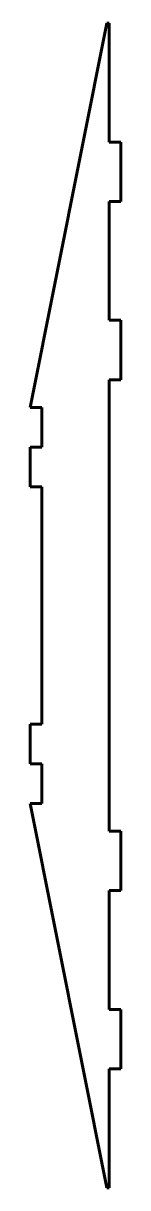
# Model space of a CAD drawing. Header units: millimetres. Extents: x 89 to 112, y 22 to 316.
import ezdxf

# ---------------------------------------------------------------- set-up
doc = ezdxf.new("R2010")
doc.units = ezdxf.units.MM
doc.linetypes.add('K5LT_BASIC', pattern=[0])
doc.layers.add('Системный слой (1)', color=251, linetype='Continuous', true_color=0x6c6c6c)

msp = doc.modelspace()

# ---------------------------------------------------------------- linework, layer by layer
at = {"layer": 'Системный слой (1)', "color": 150, "linetype": 'K5LT_BASIC', "lineweight": 60, "true_color": 0x0080ff}
for p, q in [((108.14, 316.31), (88.74, 219.31)), ((108.14, 316.31), (108.74, 316.31)), ((108.74, 286.31), (108.74, 316.31)), ((111.74, 286.31), (108.74, 286.31)), ((111.74, 271.31), (111.74, 286.31)), ((108.74, 271.31), (111.74, 271.31)), ((108.74, 241.31), (108.74, 271.31)), ((111.74, 241.31), (108.74, 241.31)), ((111.74, 226.31), (111.74, 241.31)), ((108.74, 112.31), (108.74, 226.31)), ((108.74, 226.31), (111.74, 226.31)), ((88.74, 219.31), (91.74, 219.31)), ((91.74, 219.31), (91.74, 209.31)), ((91.74, 209.31), (88.74, 209.31)), ((88.74, 209.31), (88.74, 199.31)), ((88.74, 199.31), (91.74, 199.31)), ((91.74, 199.31), (91.74, 139.31)), ((88.74, 139.31), (88.74, 129.31)), ((91.74, 139.31), (88.74, 139.31)), ((88.74, 129.31), (91.74, 129.31)), ((91.74, 129.31), (91.74, 119.31)), ((88.74, 119.31), (108.14, 22.31)), ((91.74, 119.31), (88.74, 119.31)), ((111.74, 112.31), (108.74, 112.31)), ((111.74, 97.31), (111.74, 112.31)), ((108.74, 67.31), (108.74, 97.31)), ((108.74, 97.31), (111.74, 97.31)), ((111.74, 67.31), (108.74, 67.31)), ((111.74, 52.31), (111.74, 67.31)), ((108.74, 22.31), (108.74, 52.31)), ((108.74, 52.31), (111.74, 52.31)), ((108.74, 22.31), (108.14, 22.31))]:
    msp.add_line(p, q, dxfattribs=at)

doc.saveas('drawing.dxf')
